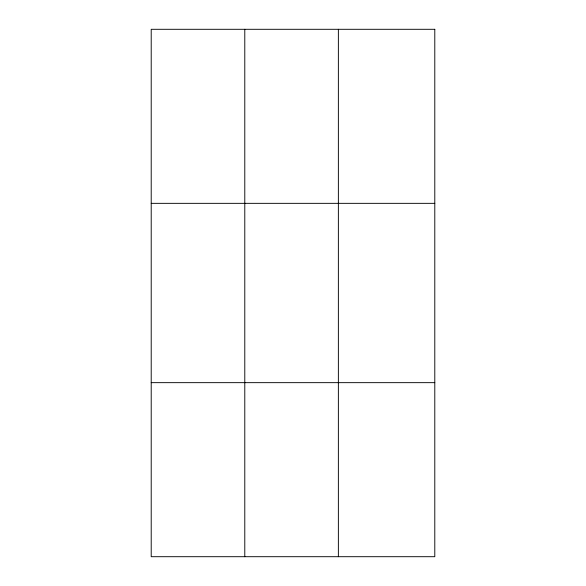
<?xml version="1.0" encoding="UTF-8"?>
<svg xmlns="http://www.w3.org/2000/svg" width="586" height="586" viewBox="0 0 586 586"><rect width="100%" height="100%" fill="white"/><g stroke="black" fill="none" stroke-linecap="round" stroke-linejoin="round"><path stroke-width="0.88" d="M244.787 29.3L244.787 556.7M338.371 29.3L338.371 556.7M151.21 203.342L434.79 203.342M151.21 382.658L434.79 382.658M434.79 29.3L434.79 556.7L151.21 556.7L151.21 29.3L434.79 29.3"/></g></svg>
